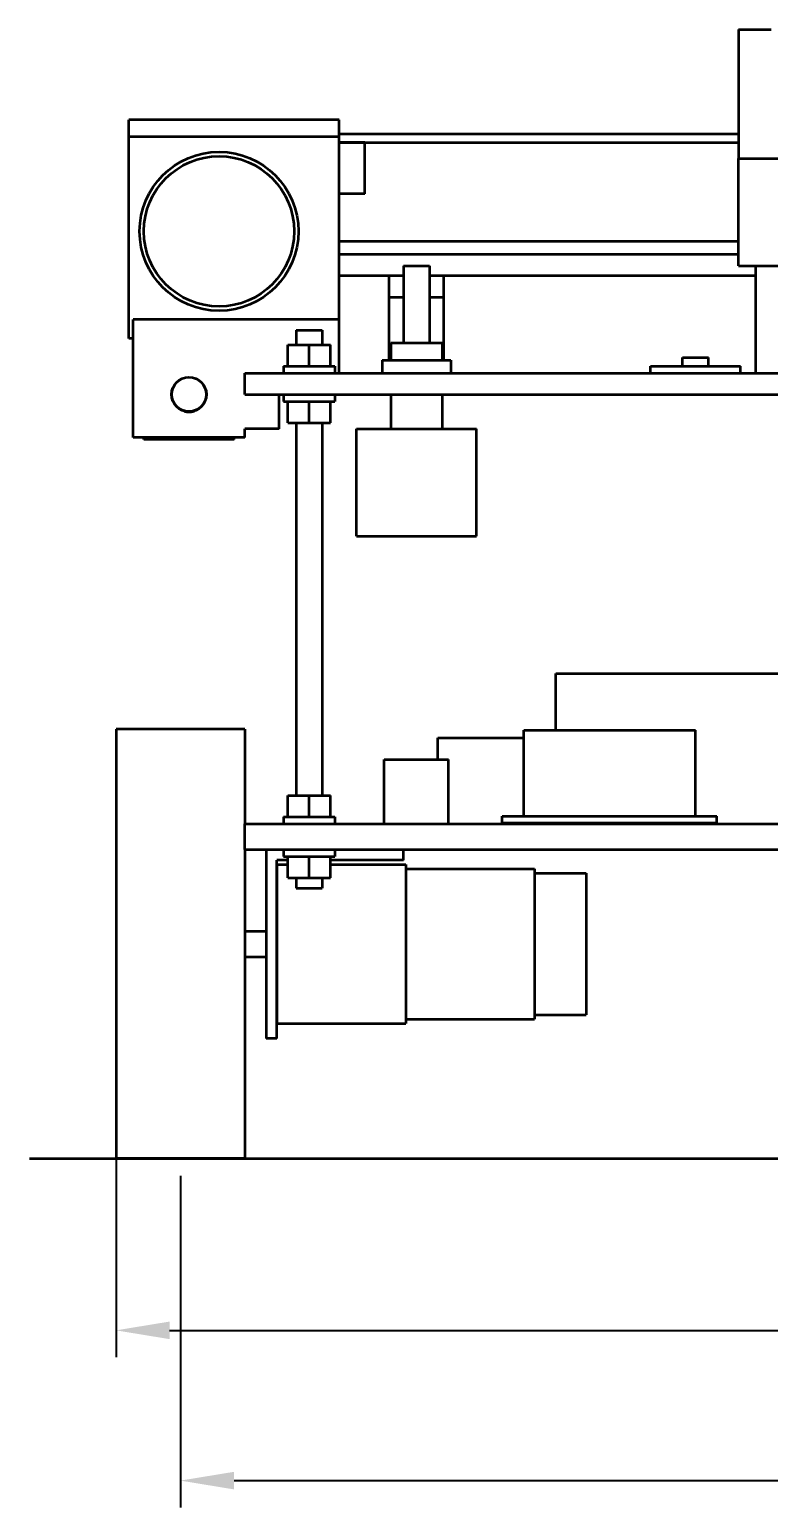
# Model space of a CAD drawing. Header units: millimetres. Extents: x 2065 to 9328, y -1428 to 511.
# Drawn here: x 2064.9 to 2237, y 69.8 to 414 of the extents above; entities that cross this region are included whole.
import ezdxf

# ---------------------------------------------------------------- set-up
doc = ezdxf.new("R2010")
doc.units = ezdxf.units.MM
doc.layers.add('2D-VISIBLE', color=7, linetype='Continuous', lineweight=35)
doc.layers.add('DIMENSIONS', color=4, linetype='Continuous', lineweight=18)
doc.styles.add('ISO', font='isocpeur.ttf')
doc.styles.add('OpenSansCondensed-Light', font='OpenSansCondensed-Light.ttf')
doc.dimstyles.new('EZDXF', dxfattribs={"dimtxt": 0.25, "dimasz": 0.175, "dimexe": 0.375, "dimexo": 0.125, "dimgap": 0.1, "dimtad": 1, "dimlfac": 100, "dimzin": 12, "dimdsep": 46, "dimtxsty": 'OpenSansCondensed-Light', "dimblk": 'ARCHTICK', "dimcen": 2.5, "dimazin": 3, "dimtfac": 0.5, "dimtmove": 2, "dimatfit": 3})

# ---------------------------------------------------------------- blocks, each defined once
blk = doc.blocks.new('_CLOSEDFILLED')
at = {"color": 0, "linetype": 'BYBLOCK'}
blk.add_solid([(-1, 0.164), (0, 0), (-1, -0.164)], dxfattribs=at)
blk = doc.blocks.new('*D9')
at = {"color": 4}
for p, q in [((2085, 197), (2085, 104.75)), ((2445, 197), (2445, 104.75)), ((2097.5, 111), (2432.5, 111))]:
    blk.add_line(p, q, dxfattribs=at)
at = {"layer": 'Defpoints'}
for p in [(2085, 201), (2445, 201), (2085, 111)]:
    blk.add_point(p, dxfattribs=at)
at = {"layer": 'DIMENSIONS', "color": 4, "xscale": 12.5, "yscale": 12.5, "rotation": 180}
blk.add_blockref('_CLOSEDFILLED', (2085, 111), dxfattribs=at)
at = {"layer": 'DIMENSIONS', "color": 4, "xscale": 12.5, "yscale": 12.5}
blk.add_blockref('_CLOSEDFILLED', (2445, 111), dxfattribs=at)
at = {"layer": 'DIMENSIONS', "color": 7, "insert": (2265, 121.25), "char_height": 12.5, "attachment_point": 5, "style": 'ISO'}
blk.add_mtext('360', dxfattribs=at)
blk = doc.blocks.new('*D10')
at = {"color": 4}
for p, q in [((2100, 147), (2100, 69.75)), ((2430, 147), (2430, 69.75)), ((2112.5, 76), (2417.5, 76))]:
    blk.add_line(p, q, dxfattribs=at)
at = {"layer": 'Defpoints'}
for p in [(2100, 151), (2430, 151), (2100, 76)]:
    blk.add_point(p, dxfattribs=at)
at = {"layer": 'DIMENSIONS', "color": 4, "xscale": 12.5, "yscale": 12.5, "rotation": 180}
blk.add_blockref('_CLOSEDFILLED', (2100, 76), dxfattribs=at)
at = {"layer": 'DIMENSIONS', "color": 4, "xscale": 12.5, "yscale": 12.5}
blk.add_blockref('_CLOSEDFILLED', (2430, 76), dxfattribs=at)
at = {"layer": 'DIMENSIONS', "color": 7, "insert": (2265, 86.25), "char_height": 12.5, "attachment_point": 5, "style": 'ISO'}
blk.add_mtext('330', dxfattribs=at)

msp = doc.modelspace()

# ---------------------------------------------------------------- linework, layer by layer
at = {"layer": '2D-VISIBLE'}
for p, q in [((2230, 414), (2230, 384)), ((2137, 393), (2088, 393)), ((2088, 389), (2088, 393)), ((2137, 389), (2137, 393)), ((2137, 389.7), (2230, 389.7)), ((2137, 389), (2088, 389)), ((2088, 342), (2088, 389)), ((2137, 346.5), (2137, 389)), ((2137, 387.7), (2230, 387.7)), ((2143, 387.7), (2137, 387.7)), ((2143, 375.7), (2143, 387.7)), ((2230, 359), (2230, 384)), ((2230, 384), (2300, 384)), ((2143, 375.7), (2137, 375.7)), ((2137, 364.7), (2230, 364.7)), ((2137, 361.7), (2230, 361.7)), ((2152, 359), (2152, 341)), ((2158, 359), (2158, 341)), ((2230, 359), (2300, 359)), ((2234, 359), (2234, 334)), ((2137, 356.7), (2152, 356.7)), ((2148.65, 351.7), (2148.65, 356.7)), ((2158, 356.7), (2234, 356.7)), ((2161.35, 351.7), (2161.35, 356.7)), ((2148.65, 339), (2148.65, 351.7)), ((2148.65, 351.7), (2152, 351.7)), ((2158, 351.7), (2161.35, 351.7)), ((2161.35, 339), (2161.35, 351.7)), ((2137, 346.5), (2089, 346.5)), ((2089, 319), (2089, 346.5)), ((2137, 334), (2137, 346.5)), ((2089, 342), (2088, 342)), ((2127, 344), (2127, 340.6)), ((2133, 344), (2133, 340.6)), ((2149, 341), (2149, 337)), ((2161, 341), (2161, 337)), ((2125, 335.6), (2125, 340.6)), ((2125, 340.6), (2130, 340.6)), ((2130, 335.6), (2130, 340.6)), ((2130, 340.6), (2135, 340.6)), ((2135, 335.6), (2135, 340.6)), ((2148.65, 339), (2149, 339)), ((2148.65, 337), (2148.65, 339)), ((2148.65, 339), (2149, 339)), ((2161, 339), (2161.35, 339)), ((2161, 339), (2161.35, 339)), ((2161.35, 337), (2161.35, 339)), ((2217, 335.6), (2217, 337.6)), ((2217, 337.6), (2223, 337.6)), ((2223, 335.6), (2223, 337.6)), ((2115, 329), (2115, 334)), ((2115, 334), (2415, 334)), ((2124, 335.6), (2124, 334)), ((2136, 335.6), (2136, 334)), ((2147, 337), (2147, 334)), ((2163, 337), (2163, 334)), ((2209.5, 334), (2209.5, 335.6)), ((2209.5, 335.6), (2230.5, 335.6)), ((2230.5, 334), (2230.5, 335.6)), ((2115, 329), (2415, 329)), ((2123, 321), (2123, 329)), ((2124, 329), (2124, 327.4)), ((2125, 322.4), (2125, 327.4)), ((2130, 322.4), (2130, 327.4)), ((2135, 322.4), (2135, 327.4)), ((2136, 329), (2136, 327.4)), ((2149, 329), (2149, 321)), ((2161, 329), (2161, 321)), ((2115, 319), (2115, 321)), ((2123, 321), (2115, 321)), ((2125, 322.4), (2130, 322.4)), ((2127, 322.4), (2127, 235.6)), ((2130, 322.4), (2135, 322.4)), ((2133, 322.4), (2133, 235.6)), ((2141, 296), (2141, 321)), ((2141, 321), (2169, 321)), ((2169, 296), (2169, 321)), ((2115, 319), (2089, 319)), ((2091.5, 318.5), (2091.5, 319)), ((2112.5, 318.5), (2091.5, 318.5)), ((2112.5, 318.5), (2112.5, 319)), ((2141, 296), (2169, 296)), ((2187.5, 250.8), (2187.5, 264)), ((2187.5, 264), (2342.5, 264)), ((2115, 251), (2085, 251)), ((2160, 244), (2160, 249)), ((2160, 249), (2180, 249)), ((2180, 230.8), (2180, 250.8)), ((2180, 250.8), (2220, 250.8)), ((2220, 230.8), (2220, 250.8)), ((2147.5, 229), (2147.5, 244)), ((2147.5, 244), (2162.5, 244)), ((2162.5, 229), (2162.5, 244)), ((2125, 230.6), (2125, 235.6)), ((2125, 235.6), (2130, 235.6)), ((2130, 230.6), (2130, 235.6)), ((2130, 235.6), (2135, 235.6)), ((2135, 230.6), (2135, 235.6)), ((2175, 229.2), (2175, 230.8)), ((2175, 230.8), (2225, 230.8)), ((2225, 229.2), (2225, 230.8)), ((2115, 223), (2115, 229)), ((2115, 229), (2263.56, 229)), ((2124, 230.6), (2124, 229)), ((2136, 230.6), (2136, 229)), ((2175, 229.2), (2225, 229.2)), ((2187.5, 229), (2187.5, 229.2)), ((2115, 223), (2415, 223)), ((2120, 223), (2120, 179)), ((2122.5, 179), (2122.5, 220.5)), ((2125, 220.5), (2122.5, 220.5)), ((2124, 223), (2124, 221.4)), ((2125, 216.4), (2125, 221.4)), ((2130, 216.4), (2130, 221.4)), ((2135, 216.4), (2135, 221.4)), ((2152, 220.5), (2135, 220.5)), ((2136, 223), (2136, 221.4)), ((2152, 220.5), (2152, 223)), ((2122.5, 219.5), (2125, 219.5)), ((2135, 219.5), (2152.5, 219.5)), ((2152.5, 218.5), (2182.5, 218.5)), ((2182.5, 217.5), (2194.5, 217.5)), ((2125, 216.4), (2130, 216.4)), ((2127, 216.4), (2127, 214)), ((2130, 216.4), (2135, 216.4)), ((2133, 216.4), (2133, 214)), ((2115, 204), (2120, 204)), ((2115, 198), (2120, 198)), ((2122.5, 182.5), (2152.5, 182.5)), ((2152.5, 183.5), (2182.5, 183.5)), ((2182.5, 184.5), (2194.5, 184.5)), ((2122.5, 179), (2120, 179)), ((2064.86, 151), (2465.14, 151)), ((2115, 151), (2085, 151))]:
    msp.add_line(p, q, dxfattribs=at)
for points in [[(2230, 414), (2231.09, 414), (2232.19, 414), (2233.28, 414), (2234.38, 414), (2235.47, 414), (2236.56, 414), (2237.66, 414)], [(2152, 359), (2152.09, 359), (2152.19, 359), (2152.28, 359), (2152.38, 359), (2152.47, 359), (2152.56, 359), (2152.66, 359), (2152.75, 359), (2152.84, 359), (2152.94, 359), (2153.03, 359), (2153.12, 359), (2153.22, 359), (2153.31, 359), (2153.41, 359), (2153.5, 359), (2153.59, 359), (2153.69, 359), (2153.78, 359), (2153.88, 359), (2153.97, 359), (2154.06, 359), (2154.16, 359), (2154.25, 359), (2154.34, 359), (2154.44, 359), (2154.53, 359), (2154.62, 359), (2154.72, 359), (2154.81, 359), (2154.91, 359), (2155, 359)], [(2155, 359), (2155.09, 359), (2155.19, 359), (2155.28, 359), (2155.38, 359), (2155.47, 359), (2155.56, 359), (2155.66, 359), (2155.75, 359), (2155.84, 359), (2155.94, 359), (2156.03, 359), (2156.12, 359), (2156.22, 359), (2156.31, 359), (2156.41, 359), (2156.5, 359), (2156.59, 359), (2156.69, 359), (2156.78, 359), (2156.88, 359), (2156.97, 359), (2157.06, 359), (2157.16, 359), (2157.25, 359), (2157.34, 359), (2157.44, 359), (2157.53, 359), (2157.62, 359), (2157.72, 359), (2157.81, 359), (2157.91, 359), (2158, 359)], [(2127, 344), (2127.09, 344), (2127.19, 344), (2127.28, 344), (2127.38, 344), (2127.47, 344), (2127.56, 344), (2127.66, 344), (2127.75, 344), (2127.84, 344), (2127.94, 344), (2128.03, 344), (2128.12, 344), (2128.22, 344), (2128.31, 344), (2128.41, 344), (2128.5, 344), (2128.59, 344), (2128.69, 344), (2128.78, 344), (2128.88, 344), (2128.97, 344), (2129.06, 344), (2129.16, 344), (2129.25, 344), (2129.34, 344), (2129.44, 344), (2129.53, 344), (2129.62, 344), (2129.72, 344), (2129.81, 344), (2129.91, 344), (2130, 344)], [(2130, 344), (2130.09, 344), (2130.19, 344), (2130.28, 344), (2130.38, 344), (2130.47, 344), (2130.56, 344), (2130.66, 344), (2130.75, 344), (2130.84, 344), (2130.94, 344), (2131.03, 344), (2131.12, 344), (2131.22, 344), (2131.31, 344), (2131.41, 344), (2131.5, 344), (2131.59, 344), (2131.69, 344), (2131.78, 344), (2131.88, 344), (2131.97, 344), (2132.06, 344), (2132.16, 344), (2132.25, 344), (2132.34, 344), (2132.44, 344), (2132.53, 344), (2132.62, 344), (2132.72, 344), (2132.81, 344), (2132.91, 344), (2133, 344)], [(2149, 341), (2149.19, 341), (2149.38, 341), (2149.56, 341), (2149.75, 341), (2149.94, 341), (2150.12, 341), (2150.31, 341), (2150.5, 341), (2150.69, 341), (2150.88, 341), (2151.06, 341), (2151.25, 341), (2151.44, 341), (2151.62, 341), (2151.81, 341), (2152, 341), (2152.19, 341), (2152.38, 341), (2152.56, 341), (2152.75, 341), (2152.94, 341), (2153.12, 341), (2153.31, 341), (2153.5, 341), (2153.69, 341), (2153.88, 341), (2154.06, 341), (2154.25, 341), (2154.44, 341), (2154.62, 341), (2154.81, 341), (2155, 341)], [(2155, 341), (2155.19, 341), (2155.38, 341), (2155.56, 341), (2155.75, 341), (2155.94, 341), (2156.12, 341), (2156.31, 341), (2156.5, 341), (2156.69, 341), (2156.88, 341), (2157.06, 341), (2157.25, 341), (2157.44, 341), (2157.62, 341), (2157.81, 341), (2158, 341), (2158.19, 341), (2158.38, 341), (2158.56, 341), (2158.75, 341), (2158.94, 341), (2159.12, 341), (2159.31, 341), (2159.5, 341), (2159.69, 341), (2159.88, 341), (2160.06, 341), (2160.25, 341), (2160.44, 341), (2160.62, 341), (2160.81, 341), (2161, 341)], [(2124, 335.6), (2124.19, 335.6), (2124.38, 335.6), (2124.56, 335.6), (2124.75, 335.6), (2124.94, 335.6), (2125.12, 335.6), (2125.31, 335.6), (2125.5, 335.6), (2125.69, 335.6), (2125.88, 335.6), (2126.06, 335.6), (2126.25, 335.6), (2126.44, 335.6), (2126.62, 335.6), (2126.81, 335.6), (2127, 335.6), (2127.19, 335.6), (2127.38, 335.6), (2127.56, 335.6), (2127.75, 335.6), (2127.94, 335.6), (2128.12, 335.6), (2128.31, 335.6), (2128.5, 335.6), (2128.69, 335.6), (2128.88, 335.6), (2129.06, 335.6), (2129.25, 335.6), (2129.44, 335.6), (2129.62, 335.6), (2129.81, 335.6), (2130, 335.6)], [(2130, 335.6), (2130.19, 335.6), (2130.38, 335.6), (2130.56, 335.6), (2130.75, 335.6), (2130.94, 335.6), (2131.12, 335.6), (2131.31, 335.6), (2131.5, 335.6), (2131.69, 335.6), (2131.88, 335.6), (2132.06, 335.6), (2132.25, 335.6), (2132.44, 335.6), (2132.62, 335.6), (2132.81, 335.6), (2133, 335.6), (2133.19, 335.6), (2133.38, 335.6), (2133.56, 335.6), (2133.75, 335.6), (2133.94, 335.6), (2134.12, 335.6), (2134.31, 335.6), (2134.5, 335.6), (2134.69, 335.6), (2134.88, 335.6), (2135.06, 335.6), (2135.25, 335.6), (2135.44, 335.6), (2135.62, 335.6), (2135.81, 335.6), (2136, 335.6)], [(2147, 337), (2147.25, 337), (2147.5, 337), (2147.75, 337), (2148, 337), (2148.25, 337), (2148.5, 337), (2148.75, 337), (2149, 337), (2149.25, 337), (2149.5, 337), (2149.75, 337), (2150, 337), (2150.25, 337), (2150.5, 337), (2150.75, 337), (2151, 337), (2151.25, 337), (2151.5, 337), (2151.75, 337), (2152, 337), (2152.25, 337), (2152.5, 337), (2152.75, 337), (2153, 337), (2153.25, 337), (2153.5, 337), (2153.75, 337), (2154, 337), (2154.25, 337), (2154.5, 337), (2154.75, 337), (2155, 337)], [(2155, 337), (2155.25, 337), (2155.5, 337), (2155.75, 337), (2156, 337), (2156.25, 337), (2156.5, 337), (2156.75, 337), (2157, 337), (2157.25, 337), (2157.5, 337), (2157.75, 337), (2158, 337), (2158.25, 337), (2158.5, 337), (2158.75, 337), (2159, 337), (2159.25, 337), (2159.5, 337), (2159.75, 337), (2160, 337), (2160.25, 337), (2160.5, 337), (2160.75, 337), (2161, 337), (2161.25, 337), (2161.5, 337), (2161.75, 337), (2162, 337), (2162.25, 337), (2162.5, 337), (2162.75, 337), (2163, 337)], [(2124, 327.4), (2124.19, 327.4), (2124.38, 327.4), (2124.56, 327.4), (2124.75, 327.4), (2124.94, 327.4), (2125.12, 327.4), (2125.31, 327.4), (2125.5, 327.4), (2125.69, 327.4), (2125.88, 327.4), (2126.06, 327.4), (2126.25, 327.4), (2126.44, 327.4), (2126.62, 327.4), (2126.81, 327.4), (2127, 327.4), (2127.19, 327.4), (2127.38, 327.4), (2127.56, 327.4), (2127.75, 327.4), (2127.94, 327.4), (2128.12, 327.4), (2128.31, 327.4), (2128.5, 327.4), (2128.69, 327.4), (2128.88, 327.4), (2129.06, 327.4), (2129.25, 327.4), (2129.44, 327.4), (2129.62, 327.4), (2129.81, 327.4), (2130, 327.4)], [(2130, 327.4), (2130.19, 327.4), (2130.38, 327.4), (2130.56, 327.4), (2130.75, 327.4), (2130.94, 327.4), (2131.12, 327.4), (2131.31, 327.4), (2131.5, 327.4), (2131.69, 327.4), (2131.88, 327.4), (2132.06, 327.4), (2132.25, 327.4), (2132.44, 327.4), (2132.62, 327.4), (2132.81, 327.4), (2133, 327.4), (2133.19, 327.4), (2133.38, 327.4), (2133.56, 327.4), (2133.75, 327.4), (2133.94, 327.4), (2134.12, 327.4), (2134.31, 327.4), (2134.5, 327.4), (2134.69, 327.4), (2134.88, 327.4), (2135.06, 327.4), (2135.25, 327.4), (2135.44, 327.4), (2135.62, 327.4), (2135.81, 327.4), (2136, 327.4)], [(2102, 324.95), (2101.96, 324.95), (2101.92, 324.95), (2101.88, 324.95), (2101.83, 324.95), (2101.79, 324.96), (2101.75, 324.96), (2101.71, 324.96), (2101.67, 324.96), (2101.63, 324.97), (2101.59, 324.97), (2101.55, 324.98), (2101.5, 324.98), (2101.46, 324.99), (2101.42, 324.99), (2101.38, 325), (2101.34, 325), (2101.3, 325.01), (2101.26, 325.02), (2101.22, 325.03), (2101.18, 325.03), (2101.14, 325.04), (2101.1, 325.05), (2101.06, 325.06), (2101.02, 325.07), (2100.98, 325.08), (2100.94, 325.09), (2100.9, 325.1), (2100.86, 325.11), (2100.82, 325.13), (2100.78, 325.14), (2100.74, 325.15), (2100.7, 325.16)], [(2100.93, 325.1), (2100.96, 325.09), (2100.99, 325.08), (2101.02, 325.07), (2101.06, 325.06), (2101.09, 325.05), (2101.12, 325.05), (2101.16, 325.04), (2101.19, 325.03), (2101.22, 325.03), (2101.26, 325.02), (2101.29, 325.01), (2101.32, 325.01), (2101.36, 325), (2101.39, 325), (2101.42, 324.99), (2101.46, 324.99), (2101.49, 324.98), (2101.53, 324.98), (2101.56, 324.97), (2101.59, 324.97), (2101.63, 324.97), (2101.66, 324.96), (2101.69, 324.96), (2101.73, 324.96), (2101.76, 324.96), (2101.8, 324.96), (2101.83, 324.95), (2101.86, 324.95), (2101.9, 324.95), (2101.93, 324.95), (2101.97, 324.95), (2102, 324.95)], [(2102, 324.95), (2102.04, 324.95), (2102.08, 324.95), (2102.12, 324.95), (2102.17, 324.95), (2102.21, 324.96), (2102.25, 324.96), (2102.29, 324.96), (2102.33, 324.96), (2102.37, 324.97), (2102.41, 324.97), (2102.45, 324.98), (2102.5, 324.98), (2102.54, 324.99), (2102.58, 324.99), (2102.62, 325), (2102.66, 325), (2102.7, 325.01), (2102.74, 325.02), (2102.78, 325.03), (2102.82, 325.03), (2102.86, 325.04), (2102.9, 325.05), (2102.94, 325.06), (2102.98, 325.07), (2103.02, 325.08), (2103.06, 325.09), (2103.1, 325.1), (2103.14, 325.11), (2103.18, 325.13), (2103.22, 325.14), (2103.26, 325.15), (2103.3, 325.16)], [(2103.3, 325.16), (2103.29, 325.16), (2103.28, 325.16), (2103.27, 325.16), (2103.26, 325.15), (2103.26, 325.15), (2103.25, 325.15), (2103.24, 325.14), (2103.23, 325.14), (2103.22, 325.14), (2103.21, 325.14), (2103.2, 325.13), (2103.19, 325.13), (2103.18, 325.13), (2103.17, 325.12), (2103.17, 325.12), (2103.16, 325.12), (2103.15, 325.12), (2103.14, 325.11), (2103.13, 325.11), (2103.12, 325.11), (2103.11, 325.11), (2103.1, 325.1), (2103.09, 325.1), (2103.08, 325.1), (2103.07, 325.1), (2103.07, 325.09), (2103.06, 325.09), (2103.05, 325.09), (2103.04, 325.09), (2103.03, 325.08), (2103.02, 325.08), (2103.01, 325.08)], [(2085, 251), (2085, 249.44), (2085, 247.88), (2085, 246.31), (2085, 244.75), (2085, 243.19), (2085, 241.62), (2085, 240.06), (2085, 238.5), (2085, 236.94), (2085, 235.38), (2085, 233.81), (2085, 232.25), (2085, 230.69), (2085, 229.12), (2085, 227.56), (2085, 226), (2085, 224.44), (2085, 222.88), (2085, 221.31), (2085, 219.75), (2085, 218.19), (2085, 216.63), (2085, 215.06), (2085, 213.5), (2085, 211.94), (2085, 210.38), (2085, 208.81), (2085, 207.25), (2085, 205.69), (2085, 204.13), (2085, 202.56), (2085, 201)], [(2115, 251), (2115, 250.31), (2115, 249.62), (2115, 248.94), (2115, 248.25), (2115, 247.56), (2115, 246.88), (2115, 246.19), (2115, 245.5), (2115, 244.81), (2115, 244.12), (2115, 243.44), (2115, 242.75), (2115, 242.06), (2115, 241.38), (2115, 240.69), (2115, 240), (2115, 239.31), (2115, 238.62), (2115, 237.94), (2115, 237.25), (2115, 236.56), (2115, 235.88), (2115, 235.19), (2115, 234.5), (2115, 233.81), (2115, 233.12), (2115, 232.44), (2115, 231.75), (2115, 231.06), (2115, 230.38), (2115, 229.69), (2115, 229)], [(2124, 230.6), (2124.19, 230.6), (2124.38, 230.6), (2124.56, 230.6), (2124.75, 230.6), (2124.94, 230.6), (2125.12, 230.6), (2125.31, 230.6), (2125.5, 230.6), (2125.69, 230.6), (2125.88, 230.6), (2126.06, 230.6), (2126.25, 230.6), (2126.44, 230.6), (2126.62, 230.6), (2126.81, 230.6), (2127, 230.6), (2127.19, 230.6), (2127.38, 230.6), (2127.56, 230.6), (2127.75, 230.6), (2127.94, 230.6), (2128.12, 230.6), (2128.31, 230.6), (2128.5, 230.6), (2128.69, 230.6), (2128.88, 230.6), (2129.06, 230.6), (2129.25, 230.6), (2129.44, 230.6), (2129.62, 230.6), (2129.81, 230.6), (2130, 230.6)], [(2130, 230.6), (2130.19, 230.6), (2130.38, 230.6), (2130.56, 230.6), (2130.75, 230.6), (2130.94, 230.6), (2131.12, 230.6), (2131.31, 230.6), (2131.5, 230.6), (2131.69, 230.6), (2131.88, 230.6), (2132.06, 230.6), (2132.25, 230.6), (2132.44, 230.6), (2132.62, 230.6), (2132.81, 230.6), (2133, 230.6), (2133.19, 230.6), (2133.38, 230.6), (2133.56, 230.6), (2133.75, 230.6), (2133.94, 230.6), (2134.12, 230.6), (2134.31, 230.6), (2134.5, 230.6), (2134.69, 230.6), (2134.88, 230.6), (2135.06, 230.6), (2135.25, 230.6), (2135.44, 230.6), (2135.62, 230.6), (2135.81, 230.6), (2136, 230.6)], [(2115, 223), (2115, 222.31), (2115, 221.62), (2115, 220.94), (2115, 220.25), (2115, 219.56), (2115, 218.88), (2115, 218.19), (2115, 217.5), (2115, 216.81), (2115, 216.12), (2115, 215.44), (2115, 214.75), (2115, 214.06), (2115, 213.38), (2115, 212.69), (2115, 212), (2115, 211.31), (2115, 210.62), (2115, 209.94), (2115, 209.25), (2115, 208.56), (2115, 207.88), (2115, 207.19), (2115, 206.5), (2115, 205.81), (2115, 205.12), (2115, 204.44), (2115, 203.75), (2115, 203.06), (2115, 202.38), (2115, 201.69), (2115, 201)], [(2124, 221.4), (2124.19, 221.4), (2124.38, 221.4), (2124.56, 221.4), (2124.75, 221.4), (2124.94, 221.4), (2125.12, 221.4), (2125.31, 221.4), (2125.5, 221.4), (2125.69, 221.4), (2125.88, 221.4), (2126.06, 221.4), (2126.25, 221.4), (2126.44, 221.4), (2126.62, 221.4), (2126.81, 221.4), (2127, 221.4), (2127.19, 221.4), (2127.38, 221.4), (2127.56, 221.4), (2127.75, 221.4), (2127.94, 221.4), (2128.12, 221.4), (2128.31, 221.4), (2128.5, 221.4), (2128.69, 221.4), (2128.88, 221.4), (2129.06, 221.4), (2129.25, 221.4), (2129.44, 221.4), (2129.62, 221.4), (2129.81, 221.4), (2130, 221.4)], [(2130, 221.4), (2130.19, 221.4), (2130.38, 221.4), (2130.56, 221.4), (2130.75, 221.4), (2130.94, 221.4), (2131.12, 221.4), (2131.31, 221.4), (2131.5, 221.4), (2131.69, 221.4), (2131.88, 221.4), (2132.06, 221.4), (2132.25, 221.4), (2132.44, 221.4), (2132.62, 221.4), (2132.81, 221.4), (2133, 221.4), (2133.19, 221.4), (2133.38, 221.4), (2133.56, 221.4), (2133.75, 221.4), (2133.94, 221.4), (2134.12, 221.4), (2134.31, 221.4), (2134.5, 221.4), (2134.69, 221.4), (2134.88, 221.4), (2135.06, 221.4), (2135.25, 221.4), (2135.44, 221.4), (2135.62, 221.4), (2135.81, 221.4), (2136, 221.4)], [(2122.5, 219.5), (2122.5, 218.92), (2122.5, 218.34), (2122.5, 217.77), (2122.5, 217.19), (2122.5, 216.61), (2122.5, 216.03), (2122.5, 215.45), (2122.5, 214.88), (2122.5, 214.3), (2122.5, 213.72), (2122.5, 213.14), (2122.5, 212.56), (2122.5, 211.98), (2122.5, 211.41), (2122.5, 210.83), (2122.5, 210.25), (2122.5, 209.67), (2122.5, 209.09), (2122.5, 208.52), (2122.5, 207.94), (2122.5, 207.36), (2122.5, 206.78), (2122.5, 206.2), (2122.5, 205.62), (2122.5, 205.05), (2122.5, 204.47), (2122.5, 203.89), (2122.5, 203.31), (2122.5, 202.73), (2122.5, 202.16), (2122.5, 201.58), (2122.5, 201)], [(2152.5, 219.5), (2152.5, 218.92), (2152.5, 218.34), (2152.5, 217.77), (2152.5, 217.19), (2152.5, 216.61), (2152.5, 216.03), (2152.5, 215.45), (2152.5, 214.88), (2152.5, 214.3), (2152.5, 213.72), (2152.5, 213.14), (2152.5, 212.56), (2152.5, 211.98), (2152.5, 211.41), (2152.5, 210.83), (2152.5, 210.25), (2152.5, 209.67), (2152.5, 209.09), (2152.5, 208.52), (2152.5, 207.94), (2152.5, 207.36), (2152.5, 206.78), (2152.5, 206.2), (2152.5, 205.62), (2152.5, 205.05), (2152.5, 204.47), (2152.5, 203.89), (2152.5, 203.31), (2152.5, 202.73), (2152.5, 202.16), (2152.5, 201.58), (2152.5, 201)], [(2182.5, 218.5), (2182.5, 217.95), (2182.5, 217.41), (2182.5, 216.86), (2182.5, 216.31), (2182.5, 215.77), (2182.5, 215.22), (2182.5, 214.67), (2182.5, 214.12), (2182.5, 213.58), (2182.5, 213.03), (2182.5, 212.48), (2182.5, 211.94), (2182.5, 211.39), (2182.5, 210.84), (2182.5, 210.3), (2182.5, 209.75), (2182.5, 209.2), (2182.5, 208.66), (2182.5, 208.11), (2182.5, 207.56), (2182.5, 207.02), (2182.5, 206.47), (2182.5, 205.92), (2182.5, 205.38), (2182.5, 204.83), (2182.5, 204.28), (2182.5, 203.73), (2182.5, 203.19), (2182.5, 202.64), (2182.5, 202.09), (2182.5, 201.55), (2182.5, 201)], [(2194.5, 217.5), (2194.5, 216.98), (2194.5, 216.47), (2194.5, 215.95), (2194.5, 215.44), (2194.5, 214.92), (2194.5, 214.41), (2194.5, 213.89), (2194.5, 213.38), (2194.5, 212.86), (2194.5, 212.34), (2194.5, 211.83), (2194.5, 211.31), (2194.5, 210.8), (2194.5, 210.28), (2194.5, 209.77), (2194.5, 209.25), (2194.5, 208.73), (2194.5, 208.22), (2194.5, 207.7), (2194.5, 207.19), (2194.5, 206.67), (2194.5, 206.16), (2194.5, 205.64), (2194.5, 205.12), (2194.5, 204.61), (2194.5, 204.09), (2194.5, 203.58), (2194.5, 203.06), (2194.5, 202.55), (2194.5, 202.03), (2194.5, 201.52), (2194.5, 201)], [(2127, 214), (2127.09, 214), (2127.19, 214), (2127.28, 214), (2127.38, 214), (2127.47, 214), (2127.56, 214), (2127.66, 214), (2127.75, 214), (2127.84, 214), (2127.94, 214), (2128.03, 214), (2128.12, 214), (2128.22, 214), (2128.31, 214), (2128.41, 214), (2128.5, 214), (2128.59, 214), (2128.69, 214), (2128.78, 214), (2128.88, 214), (2128.97, 214), (2129.06, 214), (2129.16, 214), (2129.25, 214), (2129.34, 214), (2129.44, 214), (2129.53, 214), (2129.62, 214), (2129.72, 214), (2129.81, 214), (2129.91, 214), (2130, 214)], [(2130, 214), (2130.09, 214), (2130.19, 214), (2130.28, 214), (2130.38, 214), (2130.47, 214), (2130.56, 214), (2130.66, 214), (2130.75, 214), (2130.84, 214), (2130.94, 214), (2131.03, 214), (2131.12, 214), (2131.22, 214), (2131.31, 214), (2131.41, 214), (2131.5, 214), (2131.59, 214), (2131.69, 214), (2131.78, 214), (2131.88, 214), (2131.97, 214), (2132.06, 214), (2132.16, 214), (2132.25, 214), (2132.34, 214), (2132.44, 214), (2132.53, 214), (2132.62, 214), (2132.72, 214), (2132.81, 214), (2132.91, 214), (2133, 214)], [(2085, 201), (2085, 199.44), (2085, 197.88), (2085, 196.31), (2085, 194.75), (2085, 193.19), (2085, 191.62), (2085, 190.06), (2085, 188.5), (2085, 186.94), (2085, 185.38), (2085, 183.81), (2085, 182.25), (2085, 180.69), (2085, 179.12), (2085, 177.56), (2085, 176), (2085, 174.44), (2085, 172.88), (2085, 171.31), (2085, 169.75), (2085, 168.19), (2085, 166.62), (2085, 165.06), (2085, 163.5), (2085, 161.94), (2085, 160.38), (2085, 158.81), (2085, 157.25), (2085, 155.69), (2085, 154.12), (2085, 152.56), (2085, 151)], [(2115, 201), (2115, 199.44), (2115, 197.88), (2115, 196.31), (2115, 194.75), (2115, 193.19), (2115, 191.62), (2115, 190.06), (2115, 188.5), (2115, 186.94), (2115, 185.38), (2115, 183.81), (2115, 182.25), (2115, 180.69), (2115, 179.12), (2115, 177.56), (2115, 176), (2115, 174.44), (2115, 172.88), (2115, 171.31), (2115, 169.75), (2115, 168.19), (2115, 166.62), (2115, 165.06), (2115, 163.5), (2115, 161.94), (2115, 160.38), (2115, 158.81), (2115, 157.25), (2115, 155.69), (2115, 154.12), (2115, 152.56), (2115, 151)], [(2122.5, 201), (2122.5, 200.42), (2122.5, 199.84), (2122.5, 199.27), (2122.5, 198.69), (2122.5, 198.11), (2122.5, 197.53), (2122.5, 196.95), (2122.5, 196.38), (2122.5, 195.8), (2122.5, 195.22), (2122.5, 194.64), (2122.5, 194.06), (2122.5, 193.48), (2122.5, 192.91), (2122.5, 192.33), (2122.5, 191.75), (2122.5, 191.17), (2122.5, 190.59), (2122.5, 190.02), (2122.5, 189.44), (2122.5, 188.86), (2122.5, 188.28), (2122.5, 187.7), (2122.5, 187.12), (2122.5, 186.55), (2122.5, 185.97), (2122.5, 185.39), (2122.5, 184.81), (2122.5, 184.23), (2122.5, 183.66), (2122.5, 183.08), (2122.5, 182.5)], [(2152.5, 201), (2152.5, 200.42), (2152.5, 199.84), (2152.5, 199.27), (2152.5, 198.69), (2152.5, 198.11), (2152.5, 197.53), (2152.5, 196.95), (2152.5, 196.38), (2152.5, 195.8), (2152.5, 195.22), (2152.5, 194.64), (2152.5, 194.06), (2152.5, 193.48), (2152.5, 192.91), (2152.5, 192.33), (2152.5, 191.75), (2152.5, 191.17), (2152.5, 190.59), (2152.5, 190.02), (2152.5, 189.44), (2152.5, 188.86), (2152.5, 188.28), (2152.5, 187.7), (2152.5, 187.12), (2152.5, 186.55), (2152.5, 185.97), (2152.5, 185.39), (2152.5, 184.81), (2152.5, 184.23), (2152.5, 183.66), (2152.5, 183.08), (2152.5, 182.5)], [(2182.5, 201), (2182.5, 200.45), (2182.5, 199.91), (2182.5, 199.36), (2182.5, 198.81), (2182.5, 198.27), (2182.5, 197.72), (2182.5, 197.17), (2182.5, 196.62), (2182.5, 196.08), (2182.5, 195.53), (2182.5, 194.98), (2182.5, 194.44), (2182.5, 193.89), (2182.5, 193.34), (2182.5, 192.8), (2182.5, 192.25), (2182.5, 191.7), (2182.5, 191.16), (2182.5, 190.61), (2182.5, 190.06), (2182.5, 189.52), (2182.5, 188.97), (2182.5, 188.42), (2182.5, 187.88), (2182.5, 187.33), (2182.5, 186.78), (2182.5, 186.23), (2182.5, 185.69), (2182.5, 185.14), (2182.5, 184.59), (2182.5, 184.05), (2182.5, 183.5)], [(2194.5, 201), (2194.5, 200.48), (2194.5, 199.97), (2194.5, 199.45), (2194.5, 198.94), (2194.5, 198.42), (2194.5, 197.91), (2194.5, 197.39), (2194.5, 196.88), (2194.5, 196.36), (2194.5, 195.84), (2194.5, 195.33), (2194.5, 194.81), (2194.5, 194.3), (2194.5, 193.78), (2194.5, 193.27), (2194.5, 192.75), (2194.5, 192.23), (2194.5, 191.72), (2194.5, 191.2), (2194.5, 190.69), (2194.5, 190.17), (2194.5, 189.66), (2194.5, 189.14), (2194.5, 188.62), (2194.5, 188.11), (2194.5, 187.59), (2194.5, 187.08), (2194.5, 186.56), (2194.5, 186.05), (2194.5, 185.53), (2194.5, 185.02), (2194.5, 184.5)]]:
    msp.add_lwpolyline(points, dxfattribs=at)
for centre, radius in [((2109, 367), 18.5), ((2109, 367), 17.5), ((2102, 329), 4.05), ((2102, 329), 4)]:
    msp.add_circle(centre, radius, dxfattribs=at)

# ---------------------------------------------------------------- dimensions: what is measured, and where the dimension line sits
at = {"layer": 'DIMENSIONS'}
for base, p1, p2, picture, middle in [((2085, 111), (2085, 201), (2445, 201), '*D9', (2265, 121.25)), ((2100, 76), (2100, 151), (2430, 151), '*D10', (2265, 86.25))]:
    dim = msp.add_linear_dim(base=base, p1=p1, p2=p2, dimstyle='EZDXF', override={"dimscale": 5, "dimtxt": 2.5, "dimasz": 2.5, "dimexe": 1.25, "dimexo": 0.8, "dimgap": 0.8, "dimtad": 1, "dimtih": 0, "dimtoh": 0, "dimdec": 0, "dimlfac": 1, "dimzin": 8, "dimdsep": 46, "dimpost": '', "dimtxsty": 'ISO', "dimtsz": 0, "dimdle": 0, "dimclrd": 4, "dimclre": 4, "dimclrt": 7}, dxfattribs=at)
    dim.commit()
    dim.dimension.update_dxf_attribs({"geometry": picture, "text_midpoint": middle})

doc.saveas('drawing.dxf')
